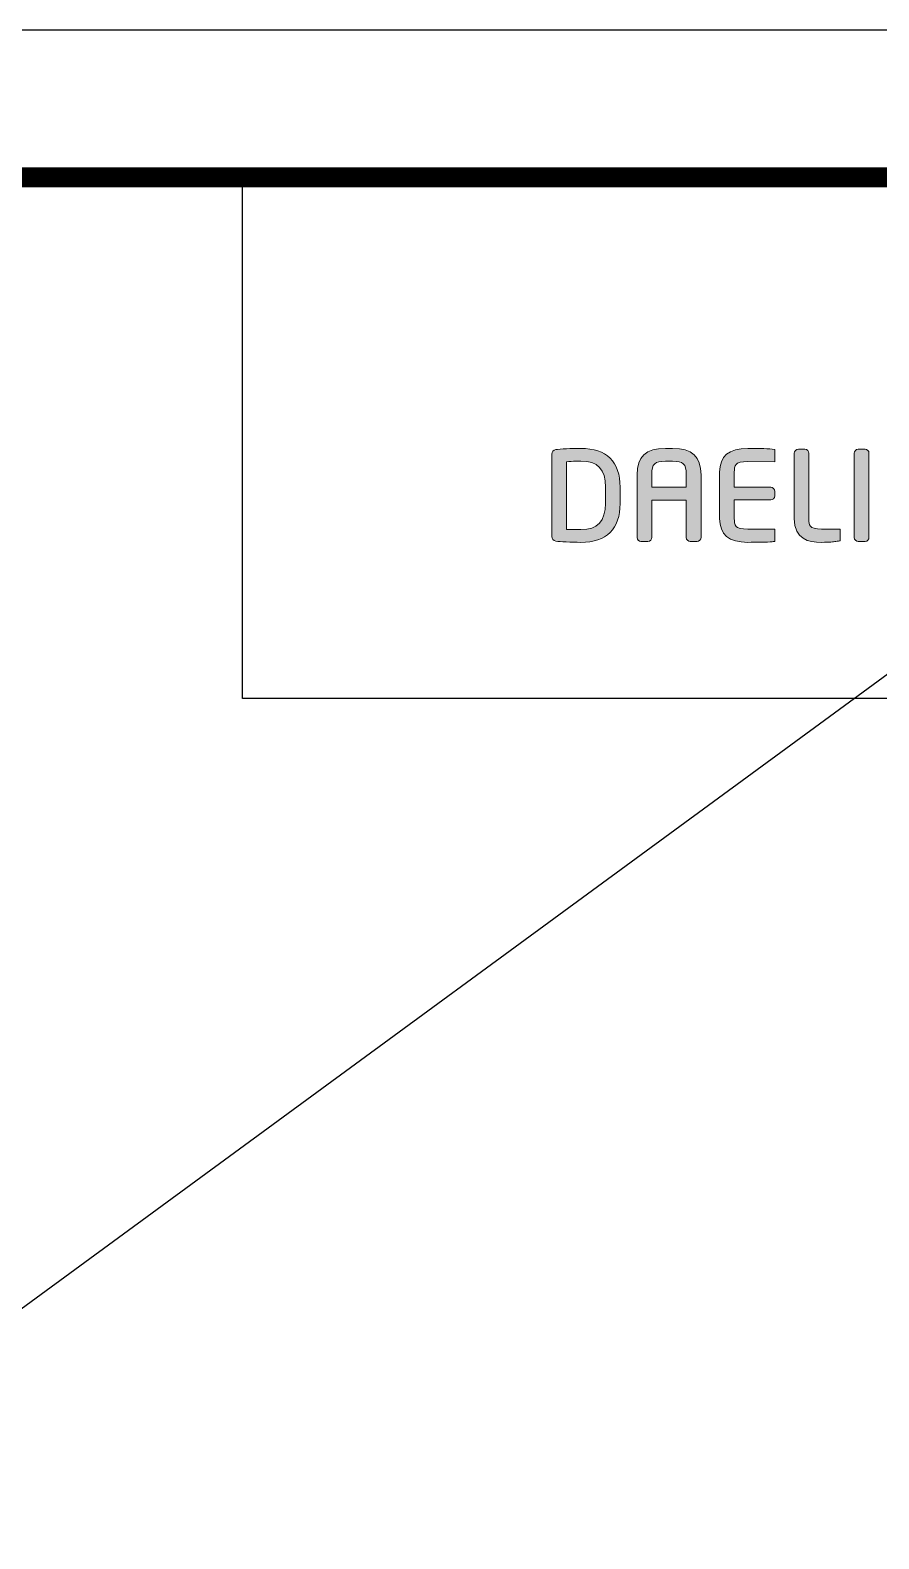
# Model space of a CAD drawing. Extents: x 16296675204 to 16296683393, y -37409618576 to -37409617244.
# Drawn here: x 16296676592.1 to 16296676762.3, y -37409617546.7 to -37409617244.1 of the extents above; entities that cross this region are included whole.
import ezdxf

# ---------------------------------------------------------------- set-up
doc = ezdxf.new("R2010")
doc.units = 0
doc.header["$LTSCALE"] = 10
doc.header["$MEASUREMENT"] = 0
doc.layers.get('0').update_dxf_attribs({"linetype": 'CONTINUOUS'})
doc.layers.add('레이어 1', color=7, linetype='CONTINUOUS', lineweight=0)

msp = doc.modelspace()

# ---------------------------------------------------------------- hatches: boundary and pattern name
at = {"layer": '레이어 1'}
h = msp.add_hatch(color=5, dxfattribs=at)
h.dxf.hatch_style = 2
edge = h.paths.add_edge_path()
edge.add_spline(control_points=[(16296676707.50209, -37409617339.007339), (16296676707.50209, -37409617342.544922), (16296676705.88809, -37409617344.266037), (16296676702.566099, -37409617344.266037), (16296676702.566099, -37409617344.266037), (16296676700.29332, -37409617344.223953), (16296676699.701, -37409617344.213669), (16296676699.701, -37409617344.213669), (16296676699.701, -37409617330.649689), (16296676699.701, -37409617330.649689), (16296676700.87818, -37409617330.532806), (16296676702.551109, -37409617330.513168), (16296676702.567739, -37409617330.513168), (16296676705.979759, -37409617330.513168), (16296676707.50209, -37409617332.13414), (16296676707.50209, -37409617335.767181), (16296676707.50209, -37409617335.767181), (16296676707.50209, -37409617339.007339), (16296676707.50209, -37409617339.007339)], knot_values=[0, 0, 0, 0, 1, 1, 1, 2, 2, 2, 3, 3, 3, 4, 4, 4, 5, 5, 5, 6, 6, 6, 6], degree=3, periodic=0)
edge = h.paths.add_edge_path()
edge.add_spline(control_points=[(16296676702.566099, -37409617327.965157), (16296676700.722, -37409617327.965157), (16296676698.32972, -37409617328.078346), (16296676697.545219, -37409617328.204613), (16296676697.054621, -37409617328.286942), (16296676696.74007, -37409617328.65361), (16296676696.74007, -37409617329.138138), (16296676696.74007, -37409617329.138138), (16296676696.74007, -37409617345.63913), (16296676696.74007, -37409617345.63913), (16296676696.74007, -37409617346.147057), (16296676697.057619, -37409617346.50441), (16296676697.569071, -37409617346.57547), (16296676698.31105, -37409617346.698914), (16296676700.695551, -37409617346.811188), (16296676702.566099, -37409617346.811188), (16296676707.715349, -37409617346.811188), (16296676710.435909, -37409617344.111687), (16296676710.435909, -37409617339.007339), (16296676710.435909, -37409617339.007339), (16296676710.435909, -37409617335.767181), (16296676710.435909, -37409617335.767181), (16296676710.435909, -37409617330.662842), (16296676707.715349, -37409617327.965157), (16296676702.566099, -37409617327.965157)], knot_values=[0, 0, 0, 0, 1, 1, 1, 2, 2, 2, 3, 3, 3, 4, 4, 4, 5, 5, 5, 6, 6, 6, 7, 7, 7, 8, 8, 8, 8], degree=3, periodic=0)
h = msp.add_hatch(color=5, dxfattribs=at)
h.dxf.hatch_style = 2
edge = h.paths.add_edge_path()
edge.add_spline(control_points=[(16296676723.71596, -37409617335.747482), (16296676723.71596, -37409617335.747482), (16296676716.772619, -37409617335.747482), (16296676716.772619, -37409617335.747482), (16296676716.772619, -37409617335.489403), (16296676716.772619, -37409617333.271561), (16296676716.772619, -37409617333.271561), (16296676716.772619, -37409617330.956482), (16296676717.46081, -37409617330.56366), (16296676719.525459, -37409617330.56366), (16296676719.525459, -37409617330.56366), (16296676720.96521, -37409617330.56366), (16296676720.96521, -37409617330.56366), (16296676723.028681, -37409617330.56366), (16296676723.71596, -37409617330.956482), (16296676723.71596, -37409617333.271561), (16296676723.71596, -37409617333.271561), (16296676723.71596, -37409617335.489403), (16296676723.71596, -37409617335.747482)], knot_values=[0, 0, 0, 0, 1, 1, 1, 2, 2, 2, 3, 3, 3, 4, 4, 4, 5, 5, 5, 6, 6, 6, 6], degree=3, periodic=0)
edge = h.paths.add_edge_path()
edge.add_spline(control_points=[(16296676720.96521, -37409617327.965157), (16296676720.96521, -37409617327.965157), (16296676719.525459, -37409617327.965157), (16296676719.525459, -37409617327.965157), (16296676715.59219, -37409617327.965157), (16296676713.838539, -37409617329.601181), (16296676713.838539, -37409617333.271561), (16296676713.838539, -37409617333.271561), (16296676713.838539, -37409617345.82814), (16296676713.838539, -37409617345.82814), (16296676713.838539, -37409617346.269638), (16296676714.19729, -37409617346.643738), (16296676714.62075, -37409617346.643738), (16296676714.62075, -37409617346.643738), (16296676715.99437, -37409617346.643738), (16296676715.99437, -37409617346.643738), (16296676716.481239, -37409617346.643738), (16296676716.772619, -37409617346.230324), (16296676716.772619, -37409617345.82814), (16296676716.772619, -37409617345.82814), (16296676716.772619, -37409617338.612579), (16296676716.772619, -37409617338.331039), (16296676716.772619, -37409617338.331039), (16296676723.71596, -37409617338.331039), (16296676723.71596, -37409617338.331039), (16296676723.71596, -37409617338.612579), (16296676723.71596, -37409617345.82814), (16296676723.71596, -37409617345.82814), (16296676723.71596, -37409617346.278), (16296676724.07069, -37409617346.643738), (16296676724.50775, -37409617346.643738), (16296676724.50775, -37409617346.643738), (16296676725.86451, -37409617346.643738), (16296676725.86451, -37409617346.643738), (16296676726.340179, -37409617346.643738), (16296676726.660271, -37409617346.221878), (16296676726.660271, -37409617345.82814), (16296676726.660271, -37409617345.82814), (16296676726.660271, -37409617333.271561), (16296676726.660271, -37409617333.271561), (16296676726.660271, -37409617329.601181), (16296676724.903191, -37409617327.965157), (16296676720.96521, -37409617327.965157)], knot_values=[0, 0, 0, 0, 1, 1, 1, 2, 2, 2, 3, 3, 3, 4, 4, 4, 5, 5, 5, 6, 6, 6, 7, 7, 7, 8, 8, 8, 9, 9, 9, 10, 10, 10, 11, 11, 11, 12, 12, 12, 13, 13, 13, 14, 14, 14, 14], degree=3, periodic=0)
h = msp.add_hatch(color=5, dxfattribs=at)
h.dxf.hatch_style = 2
edge = h.paths.add_edge_path()
edge.add_spline(control_points=[(16296676730.391741, -37409617332.763687), (16296676730.391741, -37409617332.763687), (16296676730.391741, -37409617342.007133), (16296676730.391741, -37409617342.007133), (16296676730.391741, -37409617345.240677), (16296676732.23867, -37409617346.811188), (16296676736.039101, -37409617346.811188), (16296676737.716681, -37409617346.811188), (16296676739.99995, -37409617346.780357), (16296676740.912901, -37409617346.69519), (16296676740.89978, -37409617346.69519), (16296676741.35557, -37409617346.651207), (16296676741.35557, -37409617346.651207), (16296676741.35557, -37409617346.651207), (16296676741.487459, -37409617346.638153), (16296676741.487459, -37409617346.638153), (16296676741.487459, -37409617346.638153), (16296676741.487459, -37409617344.164993), (16296676741.487459, -37409617344.164993), (16296676741.487459, -37409617344.164993), (16296676736.05994, -37409617344.164993), (16296676736.05994, -37409617344.164993), (16296676733.34075, -37409617344.164993), (16296676733.34075, -37409617343.397987), (16296676733.34075, -37409617342.007133), (16296676733.34075, -37409617342.007133), (16296676733.34075, -37409617338.581711), (16296676733.34075, -37409617338.314178), (16296676733.62018, -37409617338.314178), (16296676740.63648, -37409617338.314178), (16296676740.63648, -37409617338.314178), (16296676741.096001, -37409617338.314178), (16296676741.47036, -37409617337.949417), (16296676741.47036, -37409617337.500443), (16296676741.47036, -37409617337.500443), (16296676741.47036, -37409617336.58374), (16296676741.47036, -37409617336.58374), (16296676741.47036, -37409617336.131989), (16296676741.096001, -37409617335.766243), (16296676740.63648, -37409617335.766243), (16296676740.63648, -37409617335.766243), (16296676733.62018, -37409617335.766243), (16296676733.34075, -37409617335.766243), (16296676733.34075, -37409617335.500603), (16296676733.34075, -37409617332.763687), (16296676733.34075, -37409617332.763687), (16296676733.34075, -37409617331.374619), (16296676733.34075, -37409617330.609482), (16296676736.05994, -37409617330.609482), (16296676736.05994, -37409617330.609482), (16296676741.48535, -37409617330.631012), (16296676741.48535, -37409617330.631012), (16296676741.48535, -37409617330.631012), (16296676741.48535, -37409617328.172813), (16296676741.48535, -37409617328.172813), (16296676741.48535, -37409617328.172813), (16296676740.909849, -37409617328.111076), (16296676740.909849, -37409617328.111076), (16296676739.84235, -37409617328.01474), (16296676737.394951, -37409617327.965157), (16296676736.039101, -37409617327.965157), (16296676732.23867, -37409617327.965157), (16296676730.391741, -37409617329.533783), (16296676730.391741, -37409617332.763687)], knot_values=[0, 0, 0, 0, 1, 1, 1, 2, 2, 2, 3, 3, 3, 4, 4, 4, 5, 5, 5, 6, 6, 6, 7, 7, 7, 8, 8, 8, 9, 9, 9, 10, 10, 10, 11, 11, 11, 12, 12, 12, 13, 13, 13, 14, 14, 14, 15, 15, 15, 16, 16, 16, 17, 17, 17, 18, 18, 18, 19, 19, 19, 20, 20, 20, 21, 21, 21, 21], degree=3, periodic=0)
h = msp.add_hatch(color=5, dxfattribs=at)
h.dxf.hatch_style = 2
edge = h.paths.add_edge_path()
edge.add_spline(control_points=[(16296676746.1994, -37409617328.132637), (16296676745.745291, -37409617328.132637), (16296676745.360399, -37409617328.507721), (16296676745.360399, -37409617328.952911), (16296676745.360399, -37409617328.952911), (16296676745.360399, -37409617342.007133), (16296676745.360399, -37409617342.007133), (16296676745.360399, -37409617346.263977), (16296676748.26568, -37409617346.811188), (16296676750.79492, -37409617346.811188), (16296676752.650709, -37409617346.811188), (16296676753.126841, -37409617346.732567), (16296676753.67634, -37409617346.64093), (16296676753.67634, -37409617346.64093), (16296676753.99675, -37409617346.590446), (16296676753.99675, -37409617346.590446), (16296676753.99205, -37409617346.592331), (16296676754.420931, -37409617346.539017), (16296676754.420931, -37409617346.539017), (16296676754.420931, -37409617346.539017), (16296676754.54817, -37409617346.522163), (16296676754.54817, -37409617346.522163), (16296676754.54817, -37409617346.522163), (16296676754.54817, -37409617344.164993), (16296676754.54817, -37409617344.164993), (16296676754.54817, -37409617344.164993), (16296676750.82299, -37409617344.164993), (16296676750.82299, -37409617344.164993), (16296676748.30307, -37409617344.164993), (16296676748.30307, -37409617343.21373), (16296676748.30307, -37409617342.290527), (16296676748.30307, -37409617342.290527), (16296676748.30307, -37409617328.952911), (16296676748.30307, -37409617328.952911), (16296676748.30307, -37409617328.507721), (16296676747.921431, -37409617328.132637), (16296676747.468719, -37409617328.132637), (16296676747.468719, -37409617328.132637), (16296676746.1994, -37409617328.132637), (16296676746.1994, -37409617328.132637)], knot_values=[0, 0, 0, 0, 1, 1, 1, 2, 2, 2, 3, 3, 3, 4, 4, 4, 5, 5, 5, 6, 6, 6, 7, 7, 7, 8, 8, 8, 9, 9, 9, 10, 10, 10, 11, 11, 11, 12, 12, 12, 13, 13, 13, 13], degree=3, periodic=0)
h = msp.add_hatch(color=5, dxfattribs=at)
h.dxf.hatch_style = 2
edge = h.paths.add_edge_path()
edge.add_spline(control_points=[(16296676758.190041, -37409617328.132637), (16296676757.6999, -37409617328.132637), (16296676757.407141, -37409617328.537628), (16296676757.407141, -37409617328.928627), (16296676757.407141, -37409617328.928627), (16296676757.407141, -37409617345.82814), (16296676757.407141, -37409617345.82814), (16296676757.407141, -37409617346.278), (16296676757.758869, -37409617346.643738), (16296676758.190041, -37409617346.643738), (16296676758.190041, -37409617346.643738), (16296676759.561291, -37409617346.643738), (16296676759.561291, -37409617346.643738), (16296676760.052389, -37409617346.643738), (16296676760.345619, -37409617346.230324), (16296676760.345619, -37409617345.82814), (16296676760.345619, -37409617345.82814), (16296676760.345619, -37409617328.928627), (16296676760.345619, -37409617328.928627), (16296676760.345619, -37409617328.482422), (16296676760.001909, -37409617328.132637), (16296676759.561291, -37409617328.132637), (16296676759.561291, -37409617328.132637), (16296676758.190041, -37409617328.132637), (16296676758.190041, -37409617328.132637)], knot_values=[0, 0, 0, 0, 1, 1, 1, 2, 2, 2, 3, 3, 3, 4, 4, 4, 5, 5, 5, 6, 6, 6, 7, 7, 7, 8, 8, 8, 8], degree=3, periodic=0)

# ---------------------------------------------------------------- linework, layer by layer
at = {"ltscale": 0.5}
msp.add_line((16296675204.252609, -37409618516.086411), (16296676940.252609, -37409617244.086411), dxfattribs=at)
at = {"color": 5, "ltscale": 0.5}
msp.add_line((16296676634.719851, -37409617378.119553), (16296676634.719851, -37409617273.620247), dxfattribs=at)
at = {"color": 5, "ltscale": 40}
msp.add_line((16296676912.168119, -37409617378.119553), (16296676634.719851, -37409617378.119553), dxfattribs=at)
at = {"ltscale": 0.5}
msp.add_lwpolyline([(16296675204.252609, -37409618516.086411), (16296676940.252609, -37409618516.086411), (16296676940.252609, -37409617244.086411), (16296675204.252609, -37409617244.086411)], close=True, dxfattribs=at)
at = {"color": 5, "linetype": 'ByBlock', "lineweight": 200, "const_width": 4}
msp.add_lwpolyline([(16296675232.167789, -37409618461.620499), (16296676912.167789, -37409618461.620499), (16296676912.167789, -37409617273.620499), (16296675232.167789, -37409617273.620499)], close=True, dxfattribs=at)
at = {"layer": '레이어 1', "color": 5}
for points, knots in [([(16296676702.566099, -37409617327.965157), (16296676700.722, -37409617327.965157), (16296676698.32972, -37409617328.078346), (16296676697.545219, -37409617328.204613), (16296676697.054621, -37409617328.286942), (16296676696.74007, -37409617328.65361), (16296676696.74007, -37409617329.138138), (16296676696.74007, -37409617329.138138), (16296676696.74007, -37409617345.63913), (16296676696.74007, -37409617345.63913), (16296676696.74007, -37409617346.147057), (16296676697.057619, -37409617346.50441), (16296676697.569071, -37409617346.57547), (16296676698.31105, -37409617346.698914), (16296676700.695551, -37409617346.811188), (16296676702.566099, -37409617346.811188), (16296676707.715349, -37409617346.811188), (16296676710.435909, -37409617344.111687), (16296676710.435909, -37409617339.007339), (16296676710.435909, -37409617339.007339), (16296676710.435909, -37409617335.767181), (16296676710.435909, -37409617335.767181), (16296676710.435909, -37409617330.662842), (16296676707.715349, -37409617327.965157), (16296676702.566099, -37409617327.965157)], [0, 0, 0, 0, 1, 1, 1, 2, 2, 2, 3, 3, 3, 4, 4, 4, 5, 5, 5, 6, 6, 6, 7, 7, 7, 8, 8, 8, 8]), ([(16296676720.96521, -37409617327.965157), (16296676720.96521, -37409617327.965157), (16296676719.525459, -37409617327.965157), (16296676719.525459, -37409617327.965157), (16296676715.59219, -37409617327.965157), (16296676713.838539, -37409617329.601181), (16296676713.838539, -37409617333.271561), (16296676713.838539, -37409617333.271561), (16296676713.838539, -37409617345.82814), (16296676713.838539, -37409617345.82814), (16296676713.838539, -37409617346.269638), (16296676714.19729, -37409617346.643738), (16296676714.62075, -37409617346.643738), (16296676714.62075, -37409617346.643738), (16296676715.99437, -37409617346.643738), (16296676715.99437, -37409617346.643738), (16296676716.481239, -37409617346.643738), (16296676716.772619, -37409617346.230324), (16296676716.772619, -37409617345.82814), (16296676716.772619, -37409617345.82814), (16296676716.772619, -37409617338.612579), (16296676716.772619, -37409617338.331039), (16296676716.772619, -37409617338.331039), (16296676723.71596, -37409617338.331039), (16296676723.71596, -37409617338.331039), (16296676723.71596, -37409617338.612579), (16296676723.71596, -37409617345.82814), (16296676723.71596, -37409617345.82814), (16296676723.71596, -37409617346.278), (16296676724.07069, -37409617346.643738), (16296676724.50775, -37409617346.643738), (16296676724.50775, -37409617346.643738), (16296676725.86451, -37409617346.643738), (16296676725.86451, -37409617346.643738), (16296676726.340179, -37409617346.643738), (16296676726.660271, -37409617346.221878), (16296676726.660271, -37409617345.82814), (16296676726.660271, -37409617345.82814), (16296676726.660271, -37409617333.271561), (16296676726.660271, -37409617333.271561), (16296676726.660271, -37409617329.601181), (16296676724.903191, -37409617327.965157), (16296676720.96521, -37409617327.965157)], [0, 0, 0, 0, 1, 1, 1, 2, 2, 2, 3, 3, 3, 4, 4, 4, 5, 5, 5, 6, 6, 6, 7, 7, 7, 8, 8, 8, 9, 9, 9, 10, 10, 10, 11, 11, 11, 12, 12, 12, 13, 13, 13, 14, 14, 14, 14]), ([(16296676730.391741, -37409617332.763687), (16296676730.391741, -37409617332.763687), (16296676730.391741, -37409617342.007133), (16296676730.391741, -37409617342.007133), (16296676730.391741, -37409617345.240677), (16296676732.23867, -37409617346.811188), (16296676736.039101, -37409617346.811188), (16296676737.716681, -37409617346.811188), (16296676739.99995, -37409617346.780357), (16296676740.912901, -37409617346.69519), (16296676740.89978, -37409617346.69519), (16296676741.35557, -37409617346.651207), (16296676741.35557, -37409617346.651207), (16296676741.35557, -37409617346.651207), (16296676741.487459, -37409617346.638153), (16296676741.487459, -37409617346.638153), (16296676741.487459, -37409617346.638153), (16296676741.487459, -37409617344.164993), (16296676741.487459, -37409617344.164993), (16296676741.487459, -37409617344.164993), (16296676736.05994, -37409617344.164993), (16296676736.05994, -37409617344.164993), (16296676733.34075, -37409617344.164993), (16296676733.34075, -37409617343.397987), (16296676733.34075, -37409617342.007133), (16296676733.34075, -37409617342.007133), (16296676733.34075, -37409617338.581711), (16296676733.34075, -37409617338.314178), (16296676733.62018, -37409617338.314178), (16296676740.63648, -37409617338.314178), (16296676740.63648, -37409617338.314178), (16296676741.096001, -37409617338.314178), (16296676741.47036, -37409617337.949417), (16296676741.47036, -37409617337.500443), (16296676741.47036, -37409617337.500443), (16296676741.47036, -37409617336.58374), (16296676741.47036, -37409617336.58374), (16296676741.47036, -37409617336.131989), (16296676741.096001, -37409617335.766243), (16296676740.63648, -37409617335.766243), (16296676740.63648, -37409617335.766243), (16296676733.62018, -37409617335.766243), (16296676733.34075, -37409617335.766243), (16296676733.34075, -37409617335.500603), (16296676733.34075, -37409617332.763687), (16296676733.34075, -37409617332.763687), (16296676733.34075, -37409617331.374619), (16296676733.34075, -37409617330.609482), (16296676736.05994, -37409617330.609482), (16296676736.05994, -37409617330.609482), (16296676741.48535, -37409617330.631012), (16296676741.48535, -37409617330.631012), (16296676741.48535, -37409617330.631012), (16296676741.48535, -37409617328.172813), (16296676741.48535, -37409617328.172813), (16296676741.48535, -37409617328.172813), (16296676740.909849, -37409617328.111076), (16296676740.909849, -37409617328.111076), (16296676739.84235, -37409617328.01474), (16296676737.394951, -37409617327.965157), (16296676736.039101, -37409617327.965157), (16296676732.23867, -37409617327.965157), (16296676730.391741, -37409617329.533783), (16296676730.391741, -37409617332.763687)], [0, 0, 0, 0, 1, 1, 1, 2, 2, 2, 3, 3, 3, 4, 4, 4, 5, 5, 5, 6, 6, 6, 7, 7, 7, 8, 8, 8, 9, 9, 9, 10, 10, 10, 11, 11, 11, 12, 12, 12, 13, 13, 13, 14, 14, 14, 15, 15, 15, 16, 16, 16, 17, 17, 17, 18, 18, 18, 19, 19, 19, 20, 20, 20, 21, 21, 21, 21]), ([(16296676746.1994, -37409617328.132637), (16296676745.745291, -37409617328.132637), (16296676745.360399, -37409617328.507721), (16296676745.360399, -37409617328.952911), (16296676745.360399, -37409617328.952911), (16296676745.360399, -37409617342.007133), (16296676745.360399, -37409617342.007133), (16296676745.360399, -37409617346.263977), (16296676748.26568, -37409617346.811188), (16296676750.79492, -37409617346.811188), (16296676752.650709, -37409617346.811188), (16296676753.126841, -37409617346.732567), (16296676753.67634, -37409617346.64093), (16296676753.67634, -37409617346.64093), (16296676753.99675, -37409617346.590446), (16296676753.99675, -37409617346.590446), (16296676753.99205, -37409617346.592331), (16296676754.420931, -37409617346.539017), (16296676754.420931, -37409617346.539017), (16296676754.420931, -37409617346.539017), (16296676754.54817, -37409617346.522163), (16296676754.54817, -37409617346.522163), (16296676754.54817, -37409617346.522163), (16296676754.54817, -37409617344.164993), (16296676754.54817, -37409617344.164993), (16296676754.54817, -37409617344.164993), (16296676750.82299, -37409617344.164993), (16296676750.82299, -37409617344.164993), (16296676748.30307, -37409617344.164993), (16296676748.30307, -37409617343.21373), (16296676748.30307, -37409617342.290527), (16296676748.30307, -37409617342.290527), (16296676748.30307, -37409617328.952911), (16296676748.30307, -37409617328.952911), (16296676748.30307, -37409617328.507721), (16296676747.921431, -37409617328.132637), (16296676747.468719, -37409617328.132637), (16296676747.468719, -37409617328.132637), (16296676746.1994, -37409617328.132637), (16296676746.1994, -37409617328.132637)], [0, 0, 0, 0, 1, 1, 1, 2, 2, 2, 3, 3, 3, 4, 4, 4, 5, 5, 5, 6, 6, 6, 7, 7, 7, 8, 8, 8, 9, 9, 9, 10, 10, 10, 11, 11, 11, 12, 12, 12, 13, 13, 13, 13]), ([(16296676758.190041, -37409617328.132637), (16296676757.6999, -37409617328.132637), (16296676757.407141, -37409617328.537628), (16296676757.407141, -37409617328.928627), (16296676757.407141, -37409617328.928627), (16296676757.407141, -37409617345.82814), (16296676757.407141, -37409617345.82814), (16296676757.407141, -37409617346.278), (16296676757.758869, -37409617346.643738), (16296676758.190041, -37409617346.643738), (16296676758.190041, -37409617346.643738), (16296676759.561291, -37409617346.643738), (16296676759.561291, -37409617346.643738), (16296676760.052389, -37409617346.643738), (16296676760.345619, -37409617346.230324), (16296676760.345619, -37409617345.82814), (16296676760.345619, -37409617345.82814), (16296676760.345619, -37409617328.928627), (16296676760.345619, -37409617328.928627), (16296676760.345619, -37409617328.482422), (16296676760.001909, -37409617328.132637), (16296676759.561291, -37409617328.132637), (16296676759.561291, -37409617328.132637), (16296676758.190041, -37409617328.132637), (16296676758.190041, -37409617328.132637)], [0, 0, 0, 0, 1, 1, 1, 2, 2, 2, 3, 3, 3, 4, 4, 4, 5, 5, 5, 6, 6, 6, 7, 7, 7, 8, 8, 8, 8]), ([(16296676707.50209, -37409617339.007339), (16296676707.50209, -37409617342.544922), (16296676705.88809, -37409617344.266037), (16296676702.566099, -37409617344.266037), (16296676702.566099, -37409617344.266037), (16296676700.29332, -37409617344.223953), (16296676699.701, -37409617344.213669), (16296676699.701, -37409617344.213669), (16296676699.701, -37409617330.649689), (16296676699.701, -37409617330.649689), (16296676700.87818, -37409617330.532806), (16296676702.551109, -37409617330.513168), (16296676702.567739, -37409617330.513168), (16296676705.979759, -37409617330.513168), (16296676707.50209, -37409617332.13414), (16296676707.50209, -37409617335.767181), (16296676707.50209, -37409617335.767181), (16296676707.50209, -37409617339.007339), (16296676707.50209, -37409617339.007339)], [0, 0, 0, 0, 1, 1, 1, 2, 2, 2, 3, 3, 3, 4, 4, 4, 5, 5, 5, 6, 6, 6, 6]), ([(16296676723.71596, -37409617335.747482), (16296676723.71596, -37409617335.747482), (16296676716.772619, -37409617335.747482), (16296676716.772619, -37409617335.747482), (16296676716.772619, -37409617335.489403), (16296676716.772619, -37409617333.271561), (16296676716.772619, -37409617333.271561), (16296676716.772619, -37409617330.956482), (16296676717.46081, -37409617330.56366), (16296676719.525459, -37409617330.56366), (16296676719.525459, -37409617330.56366), (16296676720.96521, -37409617330.56366), (16296676720.96521, -37409617330.56366), (16296676723.028681, -37409617330.56366), (16296676723.71596, -37409617330.956482), (16296676723.71596, -37409617333.271561), (16296676723.71596, -37409617333.271561), (16296676723.71596, -37409617335.489403), (16296676723.71596, -37409617335.747482)], [0, 0, 0, 0, 1, 1, 1, 2, 2, 2, 3, 3, 3, 4, 4, 4, 5, 5, 5, 6, 6, 6, 6])]:
    msp.add_open_spline(points, degree=3, knots=knots, dxfattribs=at)

doc.saveas('drawing.dxf')
